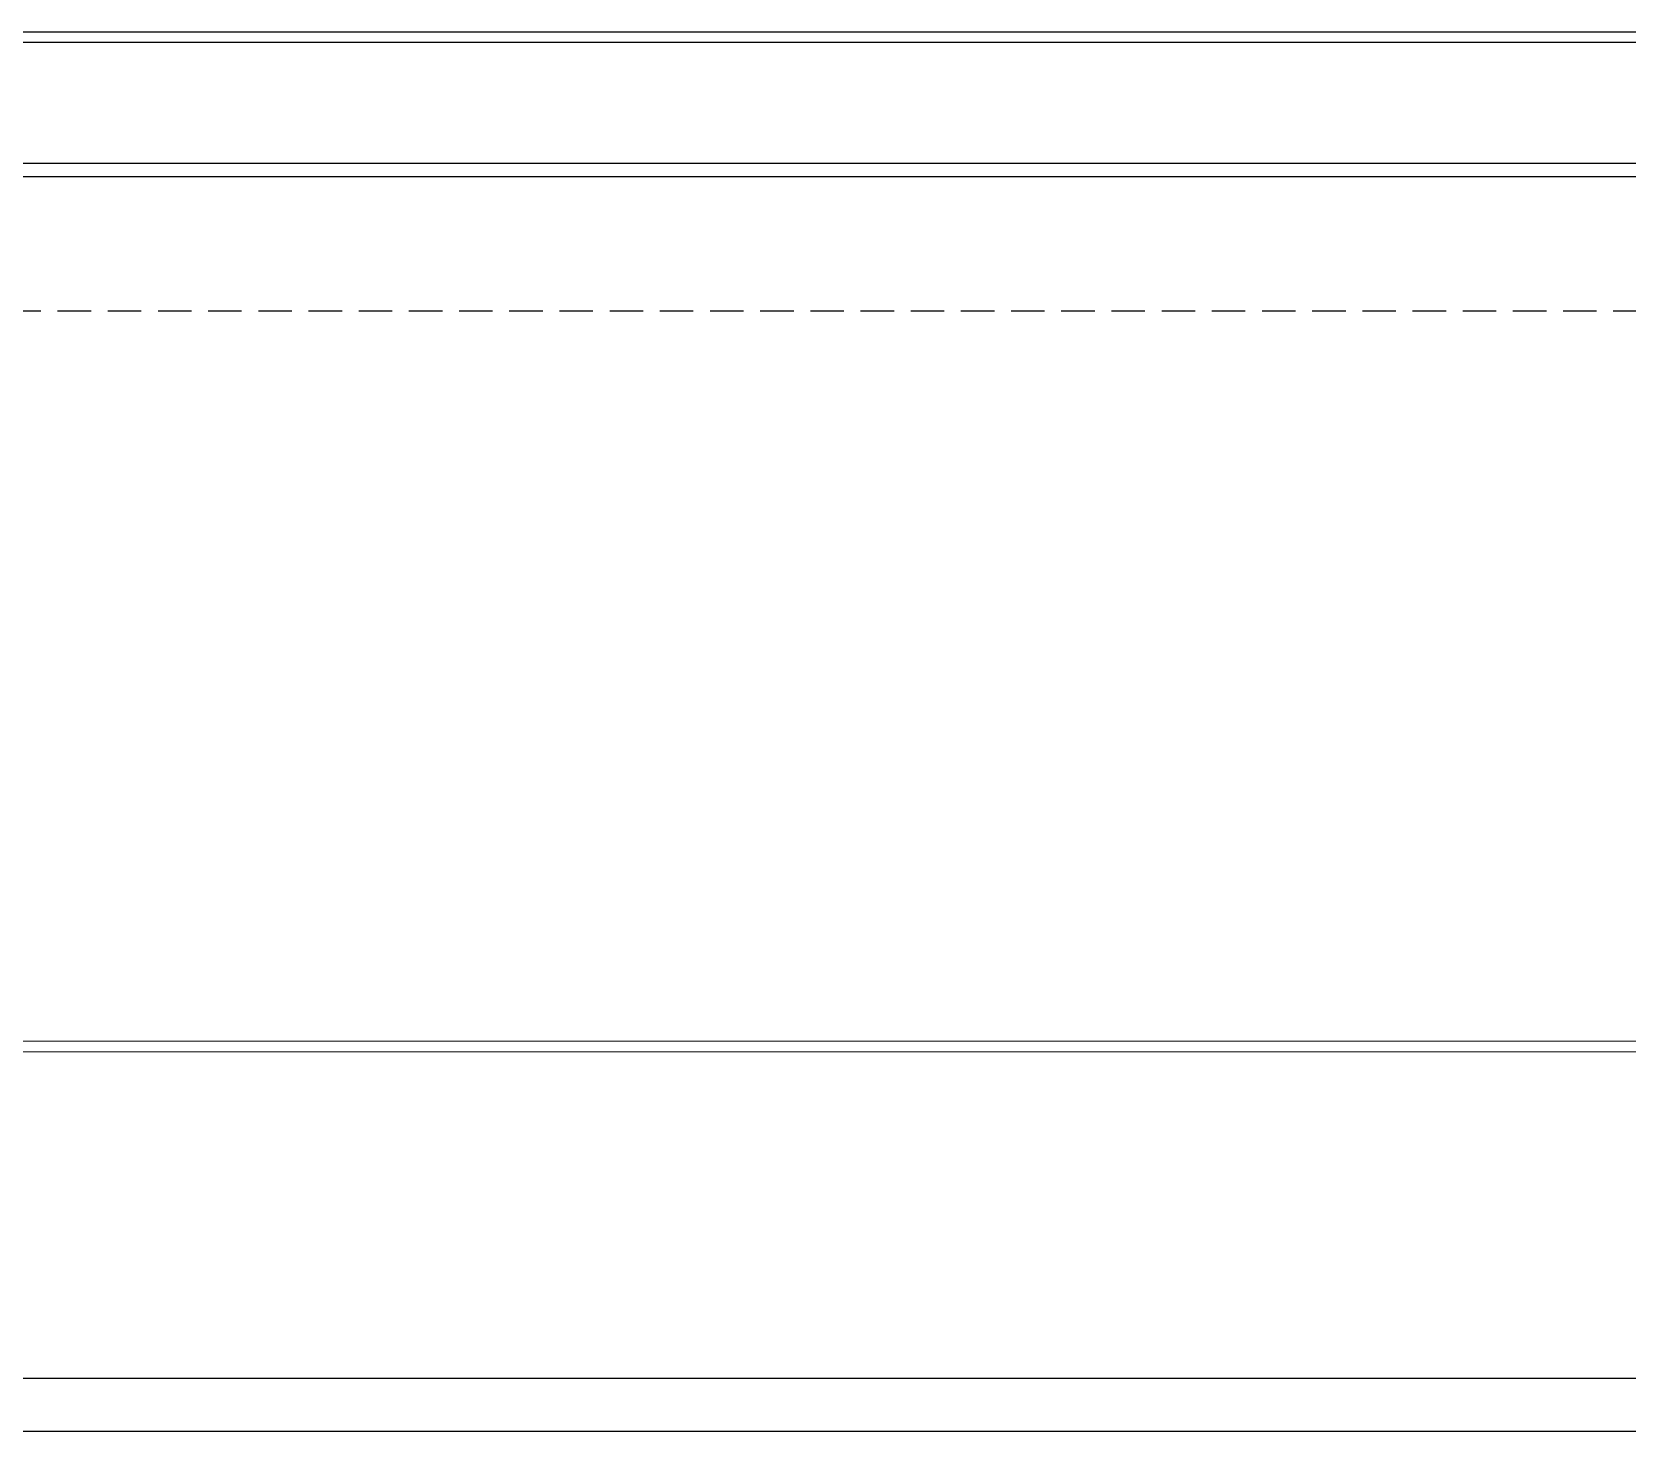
# Model space of a CAD drawing. Header units: inches. Extents: x -772 to 6765, y -813 to 4093.
# Drawn here: x 6059.02 to 6089.3, y 3326.37 to 3352.94 of the extents above; entities that cross this region are included whole.
import ezdxf

# ---------------------------------------------------------------- set-up
doc = ezdxf.new("R2010")
doc.units = ezdxf.units.IN
doc.header["$MEASUREMENT"] = 0
doc.linetypes.add('HIDDEN', pattern=[9.525, 6.35, -3.175])
for name, color, linetype in [('aksoy_block', 7, 'Continuous'), ('aksoy_kapali', 3, 'Continuous'), ('H_FAC_Kaplama', 41, 'Continuous'), ('H_FAC_Metal', 181, 'Continuous'), ('H_GEN_Greyscale1', 251, 'Continuous'), ('H_GEN_YalitimIsi', 32, 'BATTING')]:
    doc.layers.add(name, color=color, linetype=linetype)
doc.linetypes.add('BATTING', pattern='A,0.00254,-2.54,[134,ltypeshp.shx,S=2.54,R=0,X=-2.54,Y=0],-5.08,[134,ltypeshp.shx,S=2.54,R=180,X=2.54,Y=0],-2.54', length=10.16254)

# ---------------------------------------------------------------- blocks, each defined once
blk = doc.blocks.new('*U227')
at = {"layer": 'aksoy_kapali', "linetype": 'HIDDEN'}
blk.add_lwpolyline([(18.65, 0), (18.65, 510.02)], dxfattribs=at)
at = {"layer": 'H_FAC_Kaplama', "ltscale": 0.2}
for points in [[(221.26, 0), (221.26, 510.02)], [(231.26, 510.02), (231.26, 0)]]:
    blk.add_lwpolyline(points, dxfattribs=at)
at = {"layer": 'H_FAC_Metal'}
for points in [[(-34.35, 510.02), (-34.35, 0)], [(-32.35, 0), (-32.35, 510.02)]]:
    blk.add_lwpolyline(points, dxfattribs=at)
at = {"layer": 'H_FAC_Metal', "lineweight": 5}
for points in [[(157.26, 510.02), (157.26, 0)], [(159.26, 0), (159.26, 510.02)]]:
    blk.add_lwpolyline(points, dxfattribs=at)
at = {"layer": 'H_GEN_Greyscale1'}
blk.add_line((-9.35, 0), (-9.35, 510.02), dxfattribs=at)
blk.add_line((-9.35, 0), (-9.35, 510.02), dxfattribs=at)
at = {"layer": 'H_GEN_YalitimIsi', "ltscale": 0.1}
blk.add_line((-6.85, 0), (-6.85, 510.02), dxfattribs=at)

msp = doc.modelspace()

# ---------------------------------------------------------------- block references
at = {"layer": 'aksoy_block', "lineweight": 5, "xscale": -0.1, "yscale": 0.1, "zscale": 0.1, "rotation": 90}
msp.add_blockref('*U227', (6090.624, 3349.5), dxfattribs=at)

doc.saveas('drawing.dxf')
